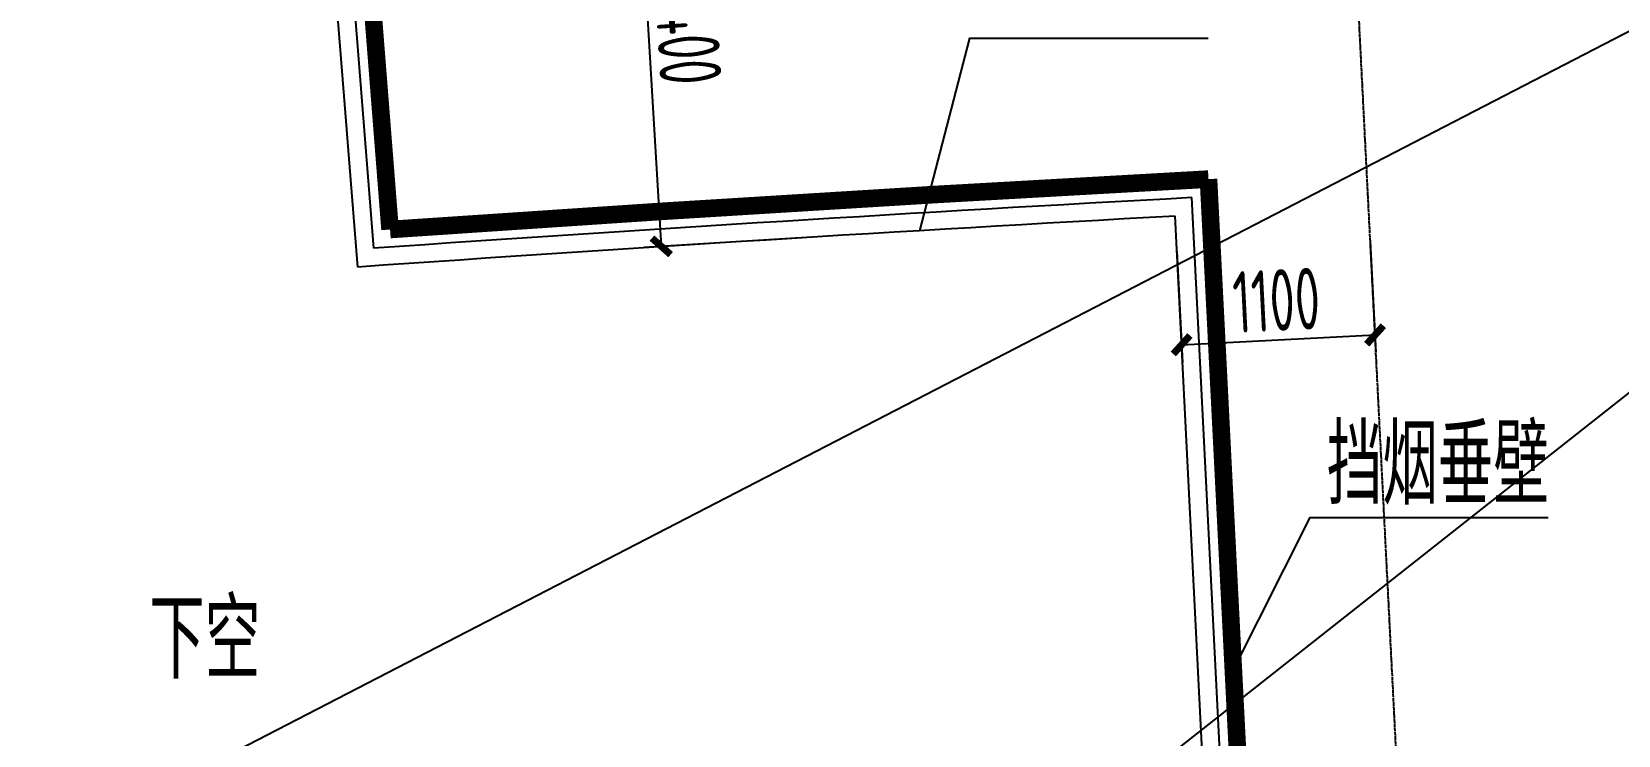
# Model space of a CAD drawing. Header units: millimetres. Extents: x 11677979 to 24947533, y -12764720 to -6308891.
# Drawn here: x 11756060 to 11765070, y -6399816 to -6395821 of the extents above; entities that cross this region are included whole.
import ezdxf
from ezdxf.enums import TextEntityAlignment as Align

# ---------------------------------------------------------------- set-up
doc = ezdxf.new("R2010")
doc.units = ezdxf.units.MM
doc.header["$LTSCALE"] = 10
for name, pattern in [('A2-RG-AXIS$0$CENTER', [2, 1.25, -0.25, 0.25, -0.25]), ('A2-RG-AXIS$0$DOTE', [2.42, 2, -0.2, 0.02, -0.2]), ('A2-RI-F4$0$A2-RG-AXIS$0$CENTER', [2, 1.25, -0.25, 0.25, -0.25]), ('A2-RI-F4$0$A2-RG-AXIS$0$DOTE', [2.42, 2, -0.2, 0.02, -0.2]), ('A2-RI-F4$0$DASHDOT2', [0.5, 0.25, -0.125, 0, -0.125]), ('A2-RI-F4$0$DASHED2', [9.525, 6.35, -3.175])]:
    doc.linetypes.add(name, pattern=pattern)
for name, color, linetype in [('A2-RB-F4$0$A-DIMS-100', 1, 'Continuous'), ('A2-RG-AXIS$0$A-GRID', 1, 'A2-RG-AXIS$0$CENTER'), ('A2-RI-F4$0$A-DOOR-ROLL', 2, 'A2-RI-F4$0$DASHED2'), ('A2-RI-F4$0$A-STRS-HRAL', 80, 'Continuous'), ('A2-RI-F4$0$A-SYMB', 4, 'Continuous'), ('A2-RI-F4$0$A-SYMB-AREA', 4, 'Continuous'), ('A2-RI-F4$0$A-SYMB-NAME', 4, 'Continuous'), ('A2-RI-F4$0$A2-RB-F4$0$A-DIMS-100', 1, 'Continuous'), ('A2-RI-F4$0$A2-RG-AXIS$0$A-GRID', 1, 'A2-RI-F4$0$A2-RG-AXIS$0$CENTER')]:
    doc.layers.add(name, color=color, linetype=linetype)
doc.styles.add('A2-RB-F4$0$XD2008', font='hzs.shx', dxfattribs={"width": 0.7, "bigfont": 'hztxt.shx'})
doc.styles.add('A2-RI-F4$0$A2-RB-F4$0$XD2008', font='hzs.shx', dxfattribs={"width": 0.7, "bigfont": 'hztxt.shx'})
doc.styles.add('A2-RI-F4$0$ECADI', font='hzs.shx', dxfattribs={"width": 0.7, "bigfont": 'hztxt.shx'})
doc.dimstyles.new('A2-RB-F4$0$XD100$0', dxfattribs={"dimscale": 100, "dimtxt": 3.5, "dimasz": 1, "dimexe": 1, "dimexo": 2, "dimgap": 0.5, "dimtad": 1, "dimdec": 0, "dimdsep": 46, "dimtxsty": 'A2-RB-F4$0$XD2008', "dimblk1": 'A2-RB-F4$0$_ArchTick', "dimblk2": 'A2-RB-F4$0$_ArchTick', "dimsah": 1, "dimcen": 2.5, "dimclrt": 4, "dimaunit": 1, "dimadec": 0, "dimazin": 0, "dimtfac": 1, "dimtdec": 0, "dimtix": 1, "dimtmove": 1, "dimatfit": 3, "dimfxl": 0, "dimtolj": 1, "dimtzin": 0, "dimarcsym": 0})
doc.dimstyles.new('A2-RI-F4$0$A2-RB-F4$0$XD100$0', dxfattribs={"dimscale": 100, "dimtxt": 3.5, "dimasz": 1, "dimexe": 1, "dimexo": 2, "dimgap": 0.5, "dimtad": 1, "dimdec": 0, "dimdsep": 46, "dimtxsty": 'A2-RI-F4$0$A2-RB-F4$0$XD2008', "dimblk1": 'A2-RI-F4$0$A2-RB-F4$0$_ArchTick', "dimblk2": 'A2-RI-F4$0$A2-RB-F4$0$_ArchTick', "dimsah": 1, "dimcen": 2.5, "dimclrt": 4, "dimaunit": 1, "dimadec": 0, "dimazin": 0, "dimtfac": 1, "dimtdec": 0, "dimtix": 1, "dimtmove": 1, "dimatfit": 3, "dimfxl": 0, "dimtolj": 1, "dimtzin": 0, "dimarcsym": 0})

# ---------------------------------------------------------------- blocks, each defined once
blk = doc.blocks.new('A2-RB-F4$0$_ArchTick')
at = {"color": 0, "linetype": 'ByBlock', "const_width": 0.4}
blk.add_lwpolyline([(-0.5, -0.5), (0.5, 0.5)], dxfattribs=at)
blk = doc.blocks.new('*D331')
at = {"layer": 'A2-RB-F4$0$A-DIMS-100', "color": 0, "lineweight": -2, "transparency": 16777216}
for p, q in [((11760316, -6394594.1), (11759390.2, -6394650.4)), ((11759490, -6394644.3), (11759635.6, -6397039.9)), ((11760461.7, -6396989.6), (11759535.8, -6397045.9))]:
    blk.add_line(p, q, dxfattribs=at)
at = {"layer": 'Defpoints', "color": 0, "transparency": 16777216}
for p in [(11760515.7, -6394581.9), (11759635.6, -6397039.9), (11760661.3, -6396977.5)]:
    blk.add_point(p, dxfattribs=at)
at = {"layer": 'A2-RB-F4$0$A-DIMS-100', "color": 0, "lineweight": -2, "transparency": 16777216, "xscale": 100, "yscale": 100, "zscale": 100}
for p, rotation in [((11759490, -6394644.3), 93.47921688911856), ((11759635.6, -6397039.9), 273.4792168891186)]:
    blk.add_blockref('A2-RB-F4$0$_ArchTick', p, dxfattribs=dict(at, rotation=rotation))
at = {"layer": 'A2-RB-F4$0$A-DIMS-100', "color": 4, "transparency": 16777216, "insert": (11759787.4, -6395828.4), "char_height": 350, "attachment_point": 5, "rotation": 273.47922, "style": 'A2-RB-F4$0$XD2008'}
blk.add_mtext('\\A1;2400', dxfattribs=at)
blk = doc.blocks.new('*D262')
at = {"layer": 'A2-RB-F4$0$A-DIMS-100', "color": 0, "lineweight": -2, "transparency": 16777216}
for p, q in [((11763662.1, -6397012.6), (11763694.1, -6397642.8)), ((11762563.5, -6397068.3), (11762595.5, -6397698.5)), ((11762590.4, -6397598.6), (11763689, -6397542.9))]:
    blk.add_line(p, q, dxfattribs=at)
at = {"layer": 'Defpoints', "color": 0, "transparency": 16777216}
for p in [(11762553.4, -6396868.5), (11763652, -6396812.8), (11763689, -6397542.9)]:
    blk.add_point(p, dxfattribs=at)
at = {"layer": 'A2-RB-F4$0$A-DIMS-100', "color": 0, "lineweight": -2, "transparency": 16777216, "xscale": 100, "yscale": 100, "zscale": 100}
for p, rotation in [((11763689, -6397542.9), 2.902847210962638), ((11762590.4, -6397598.6), 182.9028472109627)]:
    blk.add_blockref('A2-RB-F4$0$_ArchTick', p, dxfattribs=dict(at, rotation=rotation))
at = {"layer": 'A2-RB-F4$0$A-DIMS-100', "color": 4, "transparency": 16777216, "insert": (11763128.3, -6397346), "char_height": 350, "attachment_point": 5, "rotation": 2.90285, "style": 'A2-RB-F4$0$XD2008'}
blk.add_mtext('\\A1;1100', dxfattribs=at)
blk = doc.blocks.new('A2-RG-AXIS')
at = {"layer": 'A2-RG-AXIS$0$A-GRID', "linetype": 'A2-RG-AXIS$0$DOTE'}
blk.add_line((11764241.9, -6408445.8), (11762206, -6368297.4), dxfattribs=at)
for radius in [304100, 300800]:
    blk.add_arc((11778730.7, -6694178.7), radius, 75.589285, 95.407644, dxfattribs=at)
blk = doc.blocks.new('A2-RI-F4$0$5erhfh')
at = {"layer": 'A2-RI-F4$0$A-SYMB-AREA', "style": 'A2-RI-F4$0$ECADI', "width": 0.7}
blk.add_attdef('340M2', text='', height=2.5, dxfattribs=at).set_placement((0, 1.25), align=Align.MIDDLE_LEFT)
at = {"layer": 'A2-RI-F4$0$A-SYMB-NAME', "style": 'A2-RI-F4$0$ECADI', "width": 0.7}
blk.add_attdef('CHINESENAME', (-12.292, 3.087), '', height=4.5, dxfattribs=at)
blk = doc.blocks.new('A2-RI-F4$0$A2-RB-F4$0$_ArchTick')
at = {"color": 0, "linetype": 'ByBlock', "const_width": 0.4}
blk.add_lwpolyline([(-0.5, -0.5), (0.5, 0.5)], dxfattribs=at)
blk = doc.blocks.new('*D856')
at = {"layer": 'A2-RI-F4$0$A2-RB-F4$0$A-DIMS-100', "color": 0, "lineweight": -2, "transparency": 16777216}
for p, q in [((11760316, -6394594.1), (11759390.2, -6394650.4)), ((11759490, -6394644.3), (11759635.6, -6397039.9)), ((11760461.7, -6396989.6), (11759535.8, -6397045.9))]:
    blk.add_line(p, q, dxfattribs=at)
at = {"layer": 'Defpoints', "color": 0, "transparency": 16777216}
for p in [(11760515.7, -6394581.9), (11759635.6, -6397039.9), (11760661.3, -6396977.5)]:
    blk.add_point(p, dxfattribs=at)
at = {"layer": 'A2-RI-F4$0$A2-RB-F4$0$A-DIMS-100', "color": 0, "lineweight": -2, "transparency": 16777216, "xscale": 100, "yscale": 100, "zscale": 100}
for p, rotation in [((11759490, -6394644.3), 93.47921688911856), ((11759635.6, -6397039.9), 273.4792168891186)]:
    blk.add_blockref('A2-RI-F4$0$A2-RB-F4$0$_ArchTick', p, dxfattribs=dict(at, rotation=rotation))
at = {"layer": 'A2-RI-F4$0$A2-RB-F4$0$A-DIMS-100', "color": 4, "transparency": 16777216, "insert": (11759787.4, -6395828.4), "char_height": 350, "attachment_point": 5, "rotation": 273.47922, "style": 'A2-RI-F4$0$A2-RB-F4$0$XD2008'}
blk.add_mtext('\\A1;2400', dxfattribs=at)
blk = doc.blocks.new('*D787')
at = {"layer": 'A2-RI-F4$0$A2-RB-F4$0$A-DIMS-100', "color": 0, "lineweight": -2, "transparency": 16777216}
for p, q in [((11763662.1, -6397012.6), (11763694.1, -6397642.8)), ((11762563.5, -6397068.3), (11762595.5, -6397698.5)), ((11762590.4, -6397598.6), (11763689, -6397542.9))]:
    blk.add_line(p, q, dxfattribs=at)
at = {"layer": 'Defpoints', "color": 0, "transparency": 16777216}
for p in [(11762553.4, -6396868.5), (11763652, -6396812.8), (11763689, -6397542.9)]:
    blk.add_point(p, dxfattribs=at)
at = {"layer": 'A2-RI-F4$0$A2-RB-F4$0$A-DIMS-100', "color": 0, "lineweight": -2, "transparency": 16777216, "xscale": 100, "yscale": 100, "zscale": 100}
for p, rotation in [((11763689, -6397542.9), 2.902847210962638), ((11762590.4, -6397598.6), 182.9028472109627)]:
    blk.add_blockref('A2-RI-F4$0$A2-RB-F4$0$_ArchTick', p, dxfattribs=dict(at, rotation=rotation))
at = {"layer": 'A2-RI-F4$0$A2-RB-F4$0$A-DIMS-100', "color": 4, "transparency": 16777216, "insert": (11763128.3, -6397346), "char_height": 350, "attachment_point": 5, "rotation": 2.90285, "style": 'A2-RI-F4$0$A2-RB-F4$0$XD2008'}
blk.add_mtext('\\A1;1100', dxfattribs=at)
blk = doc.blocks.new('A2-RI-F4$0$A2-RG-AXIS')
at = {"layer": 'A2-RI-F4$0$A2-RG-AXIS$0$A-GRID', "linetype": 'A2-RI-F4$0$A2-RG-AXIS$0$DOTE'}
blk.add_line((11764241.9, -6408445.8), (11762206, -6368297.4), dxfattribs=at)
for radius in [304100, 300800]:
    blk.add_arc((11778730.7, -6694178.7), radius, 75.589285, 95.407644, dxfattribs=at)
blk = doc.blocks.new('A2-RB-F4')
at = {"layer": 'A2-RB-F4$0$A-DIMS-100'}
for p1, p2, distance, picture, middle in [((11760515.7, -6394581.9), (11760661.3, -6396977.5), -1027.6, '*D331', (11759787.4, -6395828.4)), ((11762553.4, -6396868.5), (11763652, -6396812.8), -731, '*D262', (11763128.3, -6397346))]:
    dim = blk.add_aligned_dim(p1=p1, p2=p2, distance=distance, dimstyle='A2-RB-F4$0$XD100$0', dxfattribs=at)
    dim.commit()
    dim.dimension.update_dxf_attribs({"geometry": picture, "text_midpoint": middle})
blk = doc.blocks.new('A2-RI-F4$0$A2-RB-F4')
at = {"layer": 'A2-RI-F4$0$A2-RB-F4$0$A-DIMS-100'}
for p1, p2, distance, picture, middle in [((11760515.7, -6394581.9), (11760661.3, -6396977.5), -1027.6, '*D856', (11759787.4, -6395828.4)), ((11762553.4, -6396868.5), (11763652, -6396812.8), -731, '*D787', (11763128.3, -6397346))]:
    dim = blk.add_aligned_dim(p1=p1, p2=p2, distance=distance, dimstyle='A2-RI-F4$0$A2-RB-F4$0$XD100$0', dxfattribs=at)
    dim.commit()
    dim.dimension.update_dxf_attribs({"geometry": picture, "text_midpoint": middle})
blk = doc.blocks.new('A2-RI-F4')
at = {"layer": 'A2-RI-F4$0$A-DOOR-ROLL', "linetype": 'A2-RI-F4$0$DASHDOT2', "const_width": 100}
blk.add_lwpolyline([(11762998.7, -6401701.5), (11762743, -6396658, 0.003907), (11758095.3, -6396944.2), (11757922.1, -6394747.2)], format="xyb", dxfattribs=at)
at = {"layer": 'A2-RI-F4$0$A-STRS-HRAL', "ltscale": 0.25}
for p, q in [((11757911.7, -6397157.5), (11757669.9, -6394117.9)), ((11758003.5, -6397050.8), (11757769.6, -6394109.9)), ((11762898.9, -6401706.9), (11762648.2, -6396763.2)), ((11762799, -6401712.3), (11762553.4, -6396868.5))]:
    blk.add_line(p, q, dxfattribs=at)
for radius, start, end in [(297850, 93.095212, 93.9904), (297750, 93.11452, 94.009456)]:
    blk.add_arc((11778730.7, -6694178.7), radius, start, end, dxfattribs=at)
at = {"layer": 'A2-RI-F4$0$A-SYMB'}
for points in [[(11761103.2, -6396951), (11761388.3, -6395858.2), (11762740.5, -6395858.2)], [(11762879.3, -6399456), (11763319.8, -6398580), (11764672, -6398580)]]:
    blk.add_lwpolyline(points, dxfattribs=at)
at = {"layer": 'Defpoints', "color": 3}
for p, q in [((11769256.7, -6394617.2), (11742984, -6415329.5)), ((11767209.5, -6394745), (11732869.5, -6412486))]:
    blk.add_line(p, q, dxfattribs=at)
for name in ['A2-RI-F4$0$A2-RG-AXIS', 'A2-RI-F4$0$A2-RB-F4']:
    blk.add_blockref(name, (0, 0))
ref = blk.add_blockref('A2-RI-F4$0$5erhfh', (11764644.6, -6398813.9), dxfattribs=dict(xscale=100, yscale=100, zscale=100))
ref.add_attrib('CHINESENAME', '挡烟垂壁', (11763415.4, -6398505.1), dxfattribs={"layer": 'A2-RI-F4$0$A-SYMB-NAME', "height": 450, "style": 'A2-RI-F4$0$ECADI', "width": 0.7})
ref = blk.add_blockref('A2-RI-F4$0$5erhfh', (11761110.2, -6400155), dxfattribs=dict(xscale=100, yscale=100, zscale=100))
ref.add_attrib('CHINESENAME', '下空', (11756728.3, -6399495.5), dxfattribs={"layer": 'A2-RI-F4$0$A-SYMB-NAME', "height": 450, "style": 'A2-RI-F4$0$ECADI', "width": 0.7})

msp = doc.modelspace()

# ---------------------------------------------------------------- block references
for name in ['A2-RI-F4', 'A2-RG-AXIS', 'A2-RB-F4']:
    msp.add_blockref(name, (0, 0))

doc.saveas('drawing.dxf')
